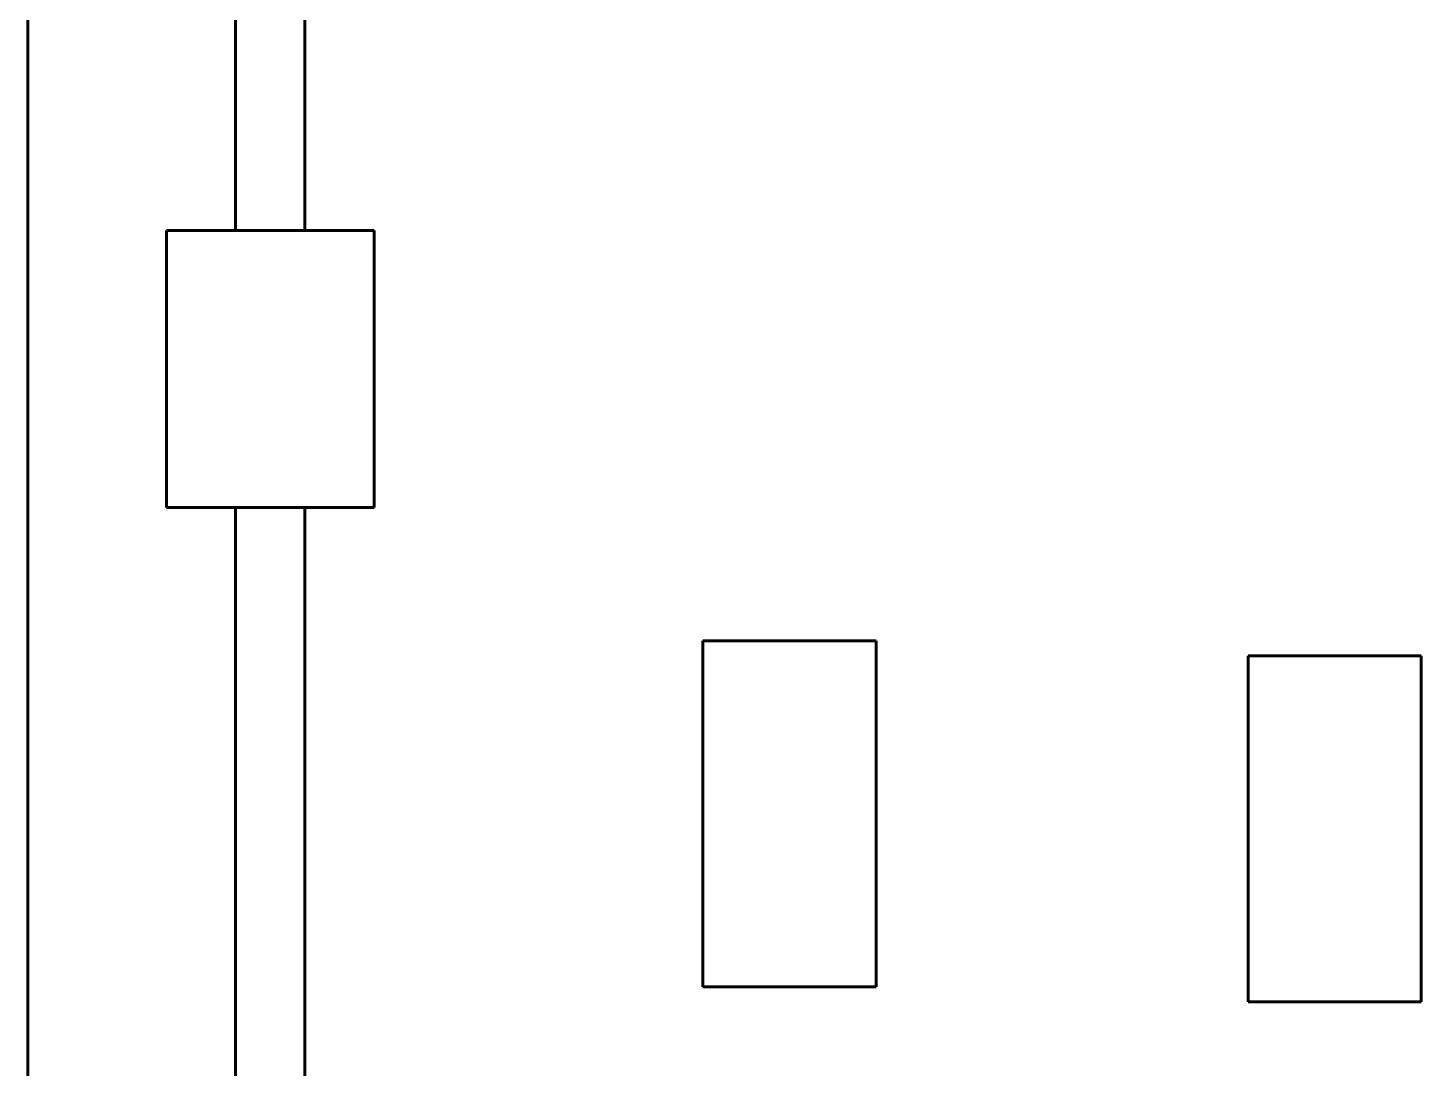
# Model space of a CAD drawing. Extents: x 0 to 297, y 0 to 292.
# Drawn here: x 202.14 to 212.21, y 160.47 to 167.98 of the extents above; entities that cross this region are included whole.
import ezdxf

# ---------------------------------------------------------------- set-up
doc = ezdxf.new("R2010")
doc.units = 0
doc.header["$MEASUREMENT"] = 0
doc.linetypes.add('K5LT_BASIC', pattern=[0])
doc.layers.add('Системный слой', color=7, linetype='Continuous')

# ---------------------------------------------------------------- blocks, each defined once
blk = doc.blocks.new('*U')
at = {"layer": 'Системный слой', "linetype": 'K5LT_BASIC', "lineweight": 60}
for p, q in [((208.268, 163.556), (207.018, 163.556)), ((207.018, 163.556), (207.018, 161.056)), ((208.268, 161.056), (208.268, 163.556)), ((212.206, 163.447), (210.956, 163.447)), ((210.956, 163.447), (210.956, 160.947)), ((212.206, 160.947), (212.206, 163.447)), ((207.018, 161.056), (208.268, 161.056)), ((210.956, 160.947), (212.206, 160.947))]:
    blk.add_line(p, q, dxfattribs=at)

msp = doc.modelspace()

# ---------------------------------------------------------------- linework, layer by layer
at = {"layer": 'Системный слой', "linetype": 'K5LT_BASIC', "lineweight": 60}
for p, q in [((202.142, 119.519), (202.142, 174.019)), ((203.642, 166.519), (203.642, 172.019)), ((204.142, 172.019), (204.142, 166.519)), ((203.142, 166.519), (204.642, 166.519)), ((203.142, 166.519), (203.142, 164.519)), ((203.142, 164.519), (203.142, 166.519)), ((203.142, 166.519), (204.642, 166.519)), ((204.642, 166.519), (203.642, 166.519)), ((204.642, 166.519), (204.642, 164.519)), ((204.642, 164.519), (204.642, 166.519)), ((204.642, 165.769), (204.642, 165.019)), ((204.642, 164.519), (203.142, 164.519)), ((203.142, 164.519), (204.642, 164.519)), ((203.642, 159.019), (203.642, 164.519)), ((204.142, 164.519), (204.142, 159.019))]:
    msp.add_line(p, q, dxfattribs=at)

# ---------------------------------------------------------------- block references
at = {"layer": 'Системный слой'}
msp.add_blockref('*U', (0, 0), dxfattribs=at)
msp.add_blockref('*U', (0, 0), dxfattribs=at)
msp.add_blockref('*U', (0, 0), dxfattribs=at)
msp.add_blockref('*U', (0, 0), dxfattribs=at)
msp.add_blockref('*U', (0, 0), dxfattribs=at)
msp.add_blockref('*U', (0, 0), dxfattribs=at)
msp.add_blockref('*U', (0, 0), dxfattribs=at)
msp.add_blockref('*U', (0, 0), dxfattribs=at)
msp.add_blockref('*U', (0, 0), dxfattribs=at)
msp.add_blockref('*U', (0, 0), dxfattribs=at)
msp.add_blockref('*U', (0, 0), dxfattribs=at)
msp.add_blockref('*U', (0, 0), dxfattribs=at)
msp.add_blockref('*U', (0, 0), dxfattribs=at)
msp.add_blockref('*U', (0, 0), dxfattribs=at)
msp.add_blockref('*U', (0, 0), dxfattribs=at)
msp.add_blockref('*U', (0, 0), dxfattribs=at)
msp.add_blockref('*U', (0, 0), dxfattribs=at)
msp.add_blockref('*U', (0, 0), dxfattribs=at)
msp.add_blockref('*U', (0, 0), dxfattribs=at)
msp.add_blockref('*U', (0, 0), dxfattribs=at)
msp.add_blockref('*U', (0, 0), dxfattribs=at)
msp.add_blockref('*U', (0, 0), dxfattribs=at)
msp.add_blockref('*U', (0, 0), dxfattribs=at)
msp.add_blockref('*U', (0, 0), dxfattribs=at)
msp.add_blockref('*U', (0, 0), dxfattribs=at)
msp.add_blockref('*U', (0, 0), dxfattribs=at)
msp.add_blockref('*U', (0, 0), dxfattribs=at)
msp.add_blockref('*U', (0, 0), dxfattribs=at)
msp.add_blockref('*U', (0, 0), dxfattribs=at)
msp.add_blockref('*U', (0, 0), dxfattribs=at)
msp.add_blockref('*U', (0, 0), dxfattribs=at)
msp.add_blockref('*U', (0, 0), dxfattribs=at)
msp.add_blockref('*U', (0, 0), dxfattribs=at)
msp.add_blockref('*U', (0, 0), dxfattribs=at)
msp.add_blockref('*U', (0, 0), dxfattribs=at)
msp.add_blockref('*U', (0, 0), dxfattribs=at)
msp.add_blockref('*U', (0, 0), dxfattribs=at)
msp.add_blockref('*U', (0, 0), dxfattribs=at)
msp.add_blockref('*U', (0, 0), dxfattribs=at)
msp.add_blockref('*U', (0, 0), dxfattribs=at)
msp.add_blockref('*U', (0, 0), dxfattribs=at)
msp.add_blockref('*U', (0, 0), dxfattribs=at)
msp.add_blockref('*U', (0, 0), dxfattribs=at)
msp.add_blockref('*U', (0, 0), dxfattribs=at)
msp.add_blockref('*U', (0, 0), dxfattribs=at)
msp.add_blockref('*U', (0, 0), dxfattribs=at)
msp.add_blockref('*U', (0, 0), dxfattribs=at)
msp.add_blockref('*U', (0, 0), dxfattribs=at)
msp.add_blockref('*U', (0, 0), dxfattribs=at)
msp.add_blockref('*U', (0, 0), dxfattribs=at)
msp.add_blockref('*U', (0, 0), dxfattribs=at)
msp.add_blockref('*U', (0, 0), dxfattribs=at)
msp.add_blockref('*U', (0, 0), dxfattribs=at)
msp.add_blockref('*U', (0, 0), dxfattribs=at)
msp.add_blockref('*U', (0, 0), dxfattribs=at)
msp.add_blockref('*U', (0, 0), dxfattribs=at)
msp.add_blockref('*U', (0, 0), dxfattribs=at)
msp.add_blockref('*U', (0, 0), dxfattribs=at)
msp.add_blockref('*U', (0, 0), dxfattribs=at)
msp.add_blockref('*U', (0, 0), dxfattribs=at)
msp.add_blockref('*U', (0, 0), dxfattribs=at)
msp.add_blockref('*U', (0, 0), dxfattribs=at)
msp.add_blockref('*U', (0, 0), dxfattribs=at)
msp.add_blockref('*U', (0, 0), dxfattribs=at)
msp.add_blockref('*U', (0, 0), dxfattribs=at)
msp.add_blockref('*U', (0, 0), dxfattribs=at)
msp.add_blockref('*U', (0, 0), dxfattribs=at)
msp.add_blockref('*U', (0, 0), dxfattribs=at)
msp.add_blockref('*U', (0, 0), dxfattribs=at)
msp.add_blockref('*U', (0, 0), dxfattribs=at)
msp.add_blockref('*U', (0, 0), dxfattribs=at)
msp.add_blockref('*U', (0, 0), dxfattribs=at)
msp.add_blockref('*U', (0, 0), dxfattribs=at)
msp.add_blockref('*U', (0, 0), dxfattribs=at)
msp.add_blockref('*U', (0, 0), dxfattribs=at)
msp.add_blockref('*U', (0, 0), dxfattribs=at)
msp.add_blockref('*U', (0, 0), dxfattribs=at)
msp.add_blockref('*U', (0, 0), dxfattribs=at)
msp.add_blockref('*U', (0, 0), dxfattribs=at)
msp.add_blockref('*U', (0, 0), dxfattribs=at)
msp.add_blockref('*U', (0, 0), dxfattribs=at)
msp.add_blockref('*U', (0, 0), dxfattribs=at)
msp.add_blockref('*U', (0, 0), dxfattribs=at)
msp.add_blockref('*U', (0, 0), dxfattribs=at)
msp.add_blockref('*U', (0, 0), dxfattribs=at)
msp.add_blockref('*U', (0, 0), dxfattribs=at)
msp.add_blockref('*U', (0, 0), dxfattribs=at)
msp.add_blockref('*U', (0, 0), dxfattribs=at)
msp.add_blockref('*U', (0, 0), dxfattribs=at)
msp.add_blockref('*U', (0, 0), dxfattribs=at)
msp.add_blockref('*U', (0, 0), dxfattribs=at)
msp.add_blockref('*U', (0, 0), dxfattribs=at)
msp.add_blockref('*U', (0, 0), dxfattribs=at)
msp.add_blockref('*U', (0, 0), dxfattribs=at)
msp.add_blockref('*U', (0, 0), dxfattribs=at)
msp.add_blockref('*U', (0, 0), dxfattribs=at)
msp.add_blockref('*U', (0, 0), dxfattribs=at)
msp.add_blockref('*U', (0, 0), dxfattribs=at)
msp.add_blockref('*U', (0, 0), dxfattribs=at)
msp.add_blockref('*U', (0, 0), dxfattribs=at)
msp.add_blockref('*U', (0, 0), dxfattribs=at)
msp.add_blockref('*U', (0, 0), dxfattribs=at)
msp.add_blockref('*U', (0, 0), dxfattribs=at)
msp.add_blockref('*U', (0, 0), dxfattribs=at)
msp.add_blockref('*U', (0, 0), dxfattribs=at)
msp.add_blockref('*U', (0, 0), dxfattribs=at)
msp.add_blockref('*U', (0, 0), dxfattribs=at)
msp.add_blockref('*U', (0, 0), dxfattribs=at)
msp.add_blockref('*U', (0, 0), dxfattribs=at)
msp.add_blockref('*U', (0, 0), dxfattribs=at)
msp.add_blockref('*U', (0, 0), dxfattribs=at)
msp.add_blockref('*U', (0, 0), dxfattribs=at)
msp.add_blockref('*U', (0, 0), dxfattribs=at)
msp.add_blockref('*U', (0, 0), dxfattribs=at)
msp.add_blockref('*U', (0, 0), dxfattribs=at)
msp.add_blockref('*U', (0, 0), dxfattribs=at)
msp.add_blockref('*U', (0, 0), dxfattribs=at)
msp.add_blockref('*U', (0, 0), dxfattribs=at)
msp.add_blockref('*U', (0, 0), dxfattribs=at)
msp.add_blockref('*U', (0, 0), dxfattribs=at)
msp.add_blockref('*U', (0, 0), dxfattribs=at)
msp.add_blockref('*U', (0, 0), dxfattribs=at)
msp.add_blockref('*U', (0, 0), dxfattribs=at)
msp.add_blockref('*U', (0, 0), dxfattribs=at)
msp.add_blockref('*U', (0, 0), dxfattribs=at)
msp.add_blockref('*U', (0, 0), dxfattribs=at)
msp.add_blockref('*U', (0, 0), dxfattribs=at)
msp.add_blockref('*U', (0, 0), dxfattribs=at)
msp.add_blockref('*U', (0, 0), dxfattribs=at)
msp.add_blockref('*U', (0, 0), dxfattribs=at)
msp.add_blockref('*U', (0, 0), dxfattribs=at)
msp.add_blockref('*U', (0, 0), dxfattribs=at)
msp.add_blockref('*U', (0, 0), dxfattribs=at)
msp.add_blockref('*U', (0, 0), dxfattribs=at)
msp.add_blockref('*U', (0, 0), dxfattribs=at)
msp.add_blockref('*U', (0, 0), dxfattribs=at)
msp.add_blockref('*U', (0, 0), dxfattribs=at)
msp.add_blockref('*U', (0, 0), dxfattribs=at)
msp.add_blockref('*U', (0, 0), dxfattribs=at)
msp.add_blockref('*U', (0, 0), dxfattribs=at)
msp.add_blockref('*U', (0, 0), dxfattribs=at)
msp.add_blockref('*U', (0, 0), dxfattribs=at)
msp.add_blockref('*U', (0, 0), dxfattribs=at)
msp.add_blockref('*U', (0, 0), dxfattribs=at)
msp.add_blockref('*U', (0, 0), dxfattribs=at)
msp.add_blockref('*U', (0, 0), dxfattribs=at)
msp.add_blockref('*U', (0, 0), dxfattribs=at)
msp.add_blockref('*U', (0, 0), dxfattribs=at)
msp.add_blockref('*U', (0, 0), dxfattribs=at)
msp.add_blockref('*U', (0, 0), dxfattribs=at)
msp.add_blockref('*U', (0, 0), dxfattribs=at)
msp.add_blockref('*U', (0, 0), dxfattribs=at)
msp.add_blockref('*U', (0, 0), dxfattribs=at)
msp.add_blockref('*U', (0, 0), dxfattribs=at)
msp.add_blockref('*U', (0, 0), dxfattribs=at)
msp.add_blockref('*U', (0, 0), dxfattribs=at)
msp.add_blockref('*U', (0, 0), dxfattribs=at)
msp.add_blockref('*U', (0, 0), dxfattribs=at)
msp.add_blockref('*U', (0, 0), dxfattribs=at)
msp.add_blockref('*U', (0, 0), dxfattribs=at)
msp.add_blockref('*U', (0, 0), dxfattribs=at)
msp.add_blockref('*U', (0, 0), dxfattribs=at)
msp.add_blockref('*U', (0, 0), dxfattribs=at)
msp.add_blockref('*U', (0, 0), dxfattribs=at)
msp.add_blockref('*U', (0, 0), dxfattribs=at)
msp.add_blockref('*U', (0, 0), dxfattribs=at)
msp.add_blockref('*U', (0, 0), dxfattribs=at)
msp.add_blockref('*U', (0, 0), dxfattribs=at)
msp.add_blockref('*U', (0, 0), dxfattribs=at)
msp.add_blockref('*U', (0, 0), dxfattribs=at)
msp.add_blockref('*U', (0, 0), dxfattribs=at)
msp.add_blockref('*U', (0, 0), dxfattribs=at)
msp.add_blockref('*U', (0, 0), dxfattribs=at)
msp.add_blockref('*U', (0, 0), dxfattribs=at)
msp.add_blockref('*U', (0, 0), dxfattribs=at)
msp.add_blockref('*U', (0, 0), dxfattribs=at)
msp.add_blockref('*U', (0, 0), dxfattribs=at)
msp.add_blockref('*U', (0, 0), dxfattribs=at)
msp.add_blockref('*U', (0, 0), dxfattribs=at)
msp.add_blockref('*U', (0, 0), dxfattribs=at)
msp.add_blockref('*U', (0, 0), dxfattribs=at)
msp.add_blockref('*U', (0, 0), dxfattribs=at)
msp.add_blockref('*U', (0, 0), dxfattribs=at)
msp.add_blockref('*U', (0, 0), dxfattribs=at)
msp.add_blockref('*U', (0, 0), dxfattribs=at)
msp.add_blockref('*U', (0, 0), dxfattribs=at)
msp.add_blockref('*U', (0, 0), dxfattribs=at)
msp.add_blockref('*U', (0, 0), dxfattribs=at)
msp.add_blockref('*U', (0, 0), dxfattribs=at)
msp.add_blockref('*U', (0, 0), dxfattribs=at)
msp.add_blockref('*U', (0, 0), dxfattribs=at)
msp.add_blockref('*U', (0, 0), dxfattribs=at)
msp.add_blockref('*U', (0, 0), dxfattribs=at)
msp.add_blockref('*U', (0, 0), dxfattribs=at)
msp.add_blockref('*U', (0, 0), dxfattribs=at)
msp.add_blockref('*U', (0, 0), dxfattribs=at)
msp.add_blockref('*U', (0, 0), dxfattribs=at)
msp.add_blockref('*U', (0, 0), dxfattribs=at)
msp.add_blockref('*U', (0, 0), dxfattribs=at)
msp.add_blockref('*U', (0, 0), dxfattribs=at)
msp.add_blockref('*U', (0, 0), dxfattribs=at)
msp.add_blockref('*U', (0, 0), dxfattribs=at)
msp.add_blockref('*U', (0, 0), dxfattribs=at)
msp.add_blockref('*U', (0, 0), dxfattribs=at)
msp.add_blockref('*U', (0, 0), dxfattribs=at)
msp.add_blockref('*U', (0, 0), dxfattribs=at)
msp.add_blockref('*U', (0, 0), dxfattribs=at)
msp.add_blockref('*U', (0, 0), dxfattribs=at)
msp.add_blockref('*U', (0, 0), dxfattribs=at)
msp.add_blockref('*U', (0, 0), dxfattribs=at)
msp.add_blockref('*U', (0, 0), dxfattribs=at)
msp.add_blockref('*U', (0, 0), dxfattribs=at)
msp.add_blockref('*U', (0, 0), dxfattribs=at)
msp.add_blockref('*U', (0, 0), dxfattribs=at)
msp.add_blockref('*U', (0, 0), dxfattribs=at)
msp.add_blockref('*U', (0, 0), dxfattribs=at)
msp.add_blockref('*U', (0, 0), dxfattribs=at)
msp.add_blockref('*U', (0, 0), dxfattribs=at)
msp.add_blockref('*U', (0, 0), dxfattribs=at)
msp.add_blockref('*U', (0, 0), dxfattribs=at)
msp.add_blockref('*U', (0, 0), dxfattribs=at)
msp.add_blockref('*U', (0, 0), dxfattribs=at)
msp.add_blockref('*U', (0, 0), dxfattribs=at)
msp.add_blockref('*U', (0, 0), dxfattribs=at)
msp.add_blockref('*U', (0, 0), dxfattribs=at)
msp.add_blockref('*U', (0, 0), dxfattribs=at)
msp.add_blockref('*U', (0, 0), dxfattribs=at)
msp.add_blockref('*U', (0, 0), dxfattribs=at)
msp.add_blockref('*U', (0, 0), dxfattribs=at)
msp.add_blockref('*U', (0, 0), dxfattribs=at)
msp.add_blockref('*U', (0, 0), dxfattribs=at)
msp.add_blockref('*U', (0, 0), dxfattribs=at)
msp.add_blockref('*U', (0, 0), dxfattribs=at)
msp.add_blockref('*U', (0, 0), dxfattribs=at)
msp.add_blockref('*U', (0, 0), dxfattribs=at)
msp.add_blockref('*U', (0, 0), dxfattribs=at)
msp.add_blockref('*U', (0, 0), dxfattribs=at)
msp.add_blockref('*U', (0, 0), dxfattribs=at)
msp.add_blockref('*U', (0, 0), dxfattribs=at)
msp.add_blockref('*U', (0, 0), dxfattribs=at)
msp.add_blockref('*U', (0, 0), dxfattribs=at)
msp.add_blockref('*U', (0, 0), dxfattribs=at)
msp.add_blockref('*U', (0, 0), dxfattribs=at)
msp.add_blockref('*U', (0, 0), dxfattribs=at)
msp.add_blockref('*U', (0, 0), dxfattribs=at)
msp.add_blockref('*U', (0, 0), dxfattribs=at)
msp.add_blockref('*U', (0, 0), dxfattribs=at)
msp.add_blockref('*U', (0, 0), dxfattribs=at)
msp.add_blockref('*U', (0, 0), dxfattribs=at)
msp.add_blockref('*U', (0, 0), dxfattribs=at)
msp.add_blockref('*U', (0, 0), dxfattribs=at)
msp.add_blockref('*U', (0, 0), dxfattribs=at)
msp.add_blockref('*U', (0, 0), dxfattribs=at)
msp.add_blockref('*U', (0, 0), dxfattribs=at)
msp.add_blockref('*U', (0, 0), dxfattribs=at)
msp.add_blockref('*U', (0, 0), dxfattribs=at)
msp.add_blockref('*U', (0, 0), dxfattribs=at)
msp.add_blockref('*U', (0, 0), dxfattribs=at)
msp.add_blockref('*U', (0, 0), dxfattribs=at)
msp.add_blockref('*U', (0, 0), dxfattribs=at)
msp.add_blockref('*U', (0, 0), dxfattribs=at)
msp.add_blockref('*U', (0, 0), dxfattribs=at)
msp.add_blockref('*U', (0, 0), dxfattribs=at)
msp.add_blockref('*U', (0, 0), dxfattribs=at)
msp.add_blockref('*U', (0, 0), dxfattribs=at)
msp.add_blockref('*U', (0, 0), dxfattribs=at)
msp.add_blockref('*U', (0, 0), dxfattribs=at)
msp.add_blockref('*U', (0, 0), dxfattribs=at)
msp.add_blockref('*U', (0, 0), dxfattribs=at)
msp.add_blockref('*U', (0, 0), dxfattribs=at)
msp.add_blockref('*U', (0, 0), dxfattribs=at)
msp.add_blockref('*U', (0, 0), dxfattribs=at)
msp.add_blockref('*U', (0, 0), dxfattribs=at)
msp.add_blockref('*U', (0, 0), dxfattribs=at)
msp.add_blockref('*U', (0, 0), dxfattribs=at)
msp.add_blockref('*U', (0, 0), dxfattribs=at)
msp.add_blockref('*U', (0, 0), dxfattribs=at)
msp.add_blockref('*U', (0, 0), dxfattribs=at)
msp.add_blockref('*U', (0, 0), dxfattribs=at)
msp.add_blockref('*U', (0, 0), dxfattribs=at)
msp.add_blockref('*U', (0, 0), dxfattribs=at)
msp.add_blockref('*U', (0, 0), dxfattribs=at)
msp.add_blockref('*U', (0, 0), dxfattribs=at)
msp.add_blockref('*U', (0, 0), dxfattribs=at)
msp.add_blockref('*U', (0, 0), dxfattribs=at)
msp.add_blockref('*U', (0, 0), dxfattribs=at)
msp.add_blockref('*U', (0, 0), dxfattribs=at)
msp.add_blockref('*U', (0, 0), dxfattribs=at)
msp.add_blockref('*U', (0, 0), dxfattribs=at)
msp.add_blockref('*U', (0, 0), dxfattribs=at)
msp.add_blockref('*U', (0, 0), dxfattribs=at)
msp.add_blockref('*U', (0, 0), dxfattribs=at)
msp.add_blockref('*U', (0, 0), dxfattribs=at)
msp.add_blockref('*U', (0, 0), dxfattribs=at)
msp.add_blockref('*U', (0, 0), dxfattribs=at)
msp.add_blockref('*U', (0, 0), dxfattribs=at)
msp.add_blockref('*U', (0, 0), dxfattribs=at)
msp.add_blockref('*U', (0, 0), dxfattribs=at)
msp.add_blockref('*U', (0, 0), dxfattribs=at)
msp.add_blockref('*U', (0, 0), dxfattribs=at)
msp.add_blockref('*U', (0, 0), dxfattribs=at)
msp.add_blockref('*U', (0, 0), dxfattribs=at)
msp.add_blockref('*U', (0, 0), dxfattribs=at)
msp.add_blockref('*U', (0, 0), dxfattribs=at)
msp.add_blockref('*U', (0, 0), dxfattribs=at)
msp.add_blockref('*U', (0, 0), dxfattribs=at)
msp.add_blockref('*U', (0, 0), dxfattribs=at)
msp.add_blockref('*U', (0, 0), dxfattribs=at)
msp.add_blockref('*U', (0, 0), dxfattribs=at)
msp.add_blockref('*U', (0, 0), dxfattribs=at)
msp.add_blockref('*U', (0, 0), dxfattribs=at)
msp.add_blockref('*U', (0, 0), dxfattribs=at)
msp.add_blockref('*U', (0, 0), dxfattribs=at)
msp.add_blockref('*U', (0, 0), dxfattribs=at)
msp.add_blockref('*U', (0, 0), dxfattribs=at)
msp.add_blockref('*U', (0, 0), dxfattribs=at)
msp.add_blockref('*U', (0, 0), dxfattribs=at)
msp.add_blockref('*U', (0, 0), dxfattribs=at)
msp.add_blockref('*U', (0, 0), dxfattribs=at)
msp.add_blockref('*U', (0, 0), dxfattribs=at)
msp.add_blockref('*U', (0, 0), dxfattribs=at)
msp.add_blockref('*U', (0, 0), dxfattribs=at)
msp.add_blockref('*U', (0, 0), dxfattribs=at)
msp.add_blockref('*U', (0, 0), dxfattribs=at)
msp.add_blockref('*U', (0, 0), dxfattribs=at)
msp.add_blockref('*U', (0, 0), dxfattribs=at)
msp.add_blockref('*U', (0, 0), dxfattribs=at)
msp.add_blockref('*U', (0, 0), dxfattribs=at)
msp.add_blockref('*U', (0, 0), dxfattribs=at)
msp.add_blockref('*U', (0, 0), dxfattribs=at)
msp.add_blockref('*U', (0, 0), dxfattribs=at)
msp.add_blockref('*U', (0, 0), dxfattribs=at)
msp.add_blockref('*U', (0, 0), dxfattribs=at)
msp.add_blockref('*U', (0, 0), dxfattribs=at)
msp.add_blockref('*U', (0, 0), dxfattribs=at)
msp.add_blockref('*U', (0, 0), dxfattribs=at)
msp.add_blockref('*U', (0, 0), dxfattribs=at)
msp.add_blockref('*U', (0, 0), dxfattribs=at)
msp.add_blockref('*U', (0, 0), dxfattribs=at)
msp.add_blockref('*U', (0, 0), dxfattribs=at)
msp.add_blockref('*U', (0, 0), dxfattribs=at)
msp.add_blockref('*U', (0, 0), dxfattribs=at)
msp.add_blockref('*U', (0, 0), dxfattribs=at)
msp.add_blockref('*U', (0, 0), dxfattribs=at)
msp.add_blockref('*U', (0, 0), dxfattribs=at)
msp.add_blockref('*U', (0, 0), dxfattribs=at)
msp.add_blockref('*U', (0, 0), dxfattribs=at)
msp.add_blockref('*U', (0, 0), dxfattribs=at)
msp.add_blockref('*U', (0, 0), dxfattribs=at)
msp.add_blockref('*U', (0, 0), dxfattribs=at)
msp.add_blockref('*U', (0, 0), dxfattribs=at)
msp.add_blockref('*U', (0, 0), dxfattribs=at)
msp.add_blockref('*U', (0, 0), dxfattribs=at)
msp.add_blockref('*U', (0, 0), dxfattribs=at)
msp.add_blockref('*U', (0, 0), dxfattribs=at)
msp.add_blockref('*U', (0, 0), dxfattribs=at)
msp.add_blockref('*U', (0, 0), dxfattribs=at)
msp.add_blockref('*U', (0, 0), dxfattribs=at)
msp.add_blockref('*U', (0, 0), dxfattribs=at)
msp.add_blockref('*U', (0, 0), dxfattribs=at)
msp.add_blockref('*U', (0, 0), dxfattribs=at)
msp.add_blockref('*U', (0, 0), dxfattribs=at)
msp.add_blockref('*U', (0, 0), dxfattribs=at)
msp.add_blockref('*U', (0, 0), dxfattribs=at)

doc.saveas('drawing.dxf')
